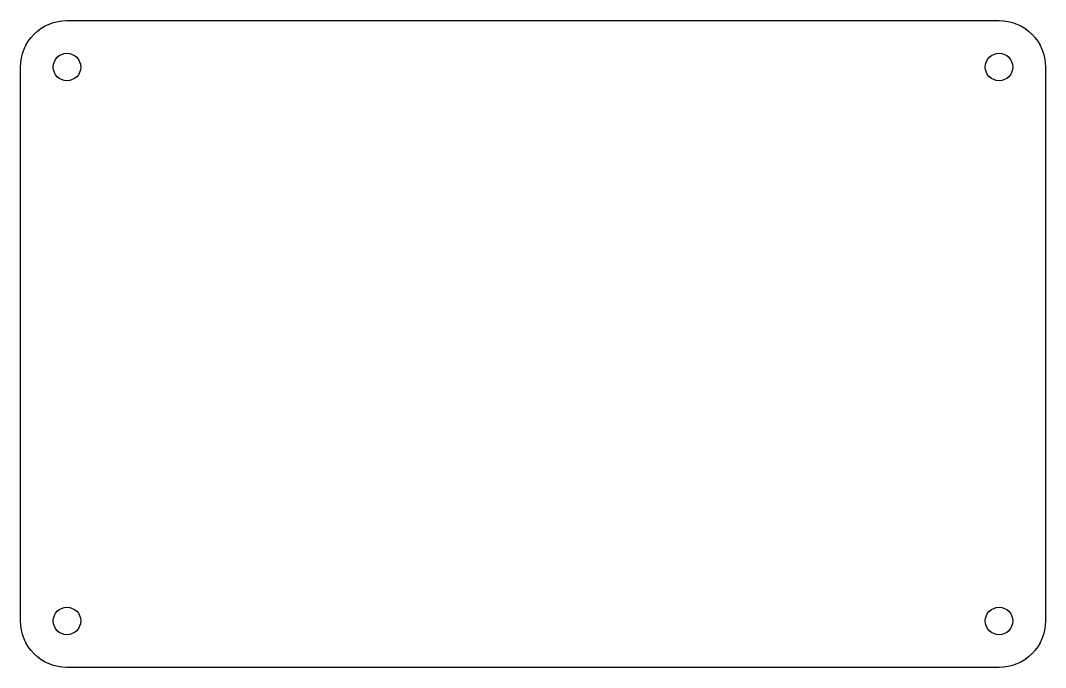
# Model space of a CAD drawing. Header units: millimetres. Extents: x -86 to 86, y -54 to 54.
import ezdxf

# ---------------------------------------------------------------- set-up
doc = ezdxf.new("R2010")
doc.units = ezdxf.units.MM
doc.layers.get('0').update_dxf_attribs({"linetype": 'CONTINUOUS'})

msp = doc.modelspace()

# ---------------------------------------------------------------- linework, layer by layer
msp.add_lwpolyline([(78.2, -54.25), (-78.2, -54.25, -0.414214), (-86, -46.45), (-86, 46.45, -0.414214), (-78.2, 54.25), (78.2, 54.25, -0.414214), (86, 46.45), (86, -46.45, -0.414214)], format="xyb", close=True)
for centre in [(-78.2, 46.45), (78.2, 46.45), (-78.2, -46.45), (78.2, -46.45)]:
    msp.add_circle(centre, 2.3)

doc.saveas('drawing.dxf')
